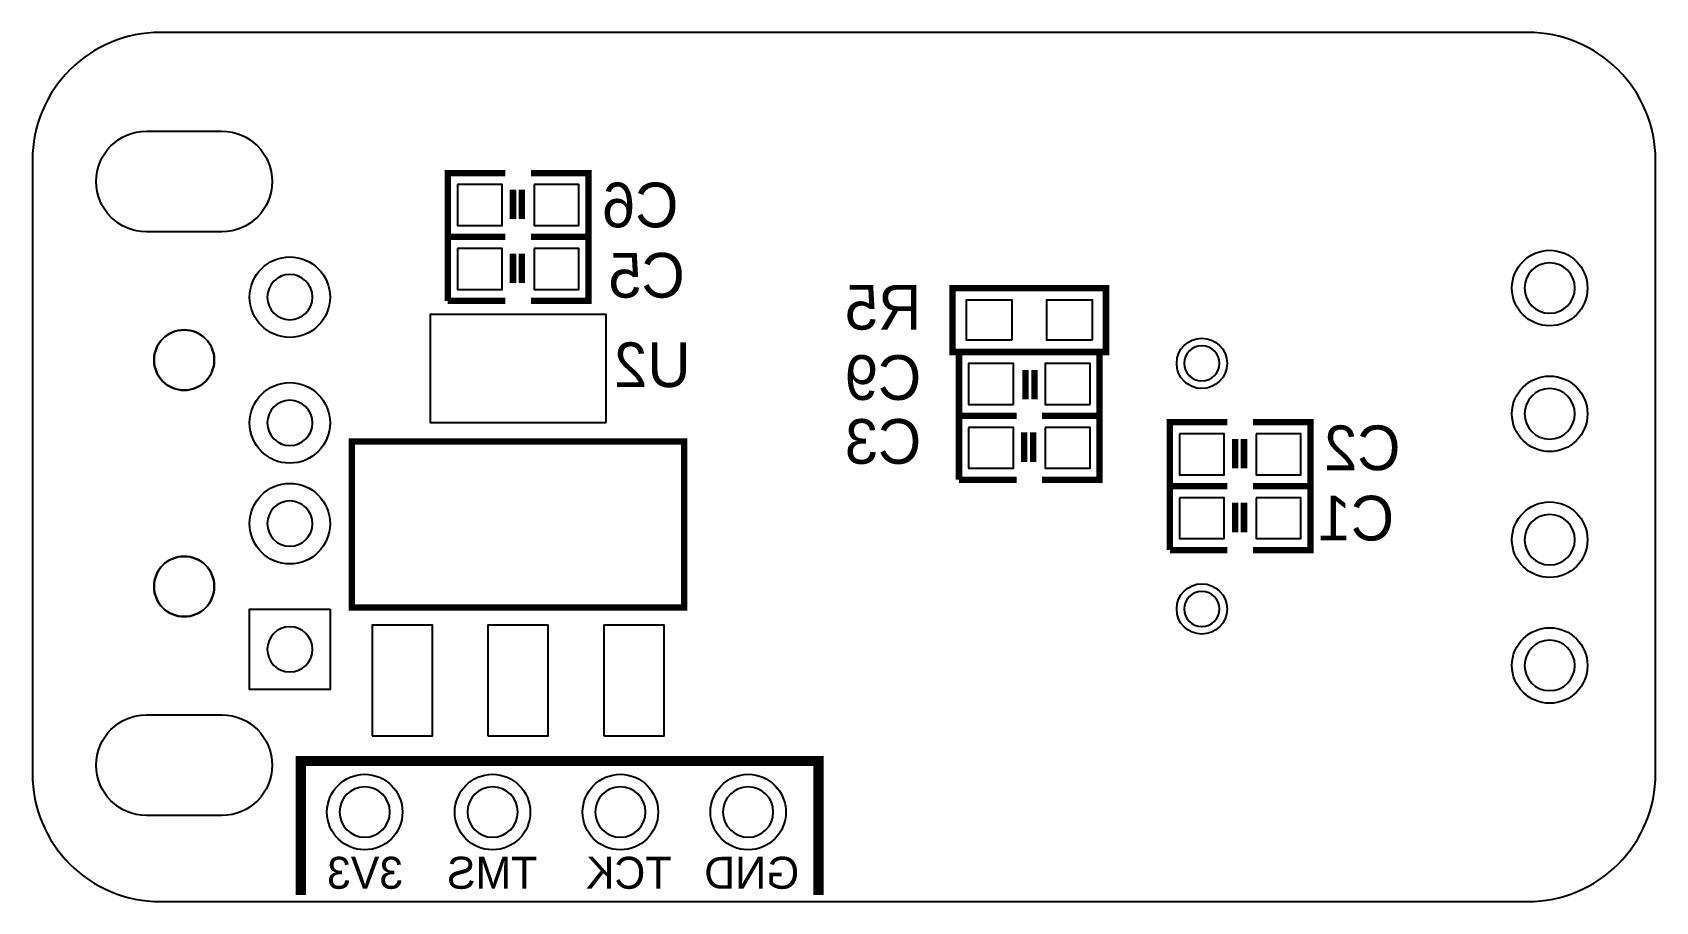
# Model space of a CAD drawing. Extents: x 0 to 32.3, y 0 to 17.3.
import ezdxf
from ezdxf.enums import TextEntityAlignment as Align

# ---------------------------------------------------------------- set-up
doc = ezdxf.new("R2010")
doc.units = 0
for name, color, linetype in [('BG_OUTLINE', 6, 'CONTINUOUS'), ('BO_SILKSCREEN_BOTTOM', 4, 'CONTINUOUS'), ('PG_SILKSCREEN_BOTTOM', 4, 'CONTINUOUS'), ('PIN_BOTTOM', 111, 'CONTINUOUS'), ('RE_DISPLAY_TOP', 142, 'CONTINUOUS'), ('RE_SILKSCREEN_BOTTOM', 4, 'CONTINUOUS')]:
    doc.layers.add(name, color=color, linetype=linetype)

msp = doc.modelspace()

# ---------------------------------------------------------------- linework, layer by layer
at = {"layer": 'BG_OUTLINE'}
msp.add_lwpolyline([(2.54, 0), (29.718, 0, 0.414214), (32.258, 2.54), (32.258, 14.732, 0.414214), (29.718, 17.272), (2.54, 17.272, 0.414214), (0, 14.732), (0, 2.54, 0.414214), (2.54, 0)], format="xyb", dxfattribs=at)
at = {"layer": 'BO_SILKSCREEN_BOTTOM', "const_width": 0.2032}
msp.add_lwpolyline([(15.621, 0.127), (15.621, 2.794), (5.334, 2.794), (5.334, 0.127)], dxfattribs=at)
at = {"layer": 'PG_SILKSCREEN_BOTTOM', "const_width": 0.127}
for points in [[(9.398, 14.478), (8.255, 14.478), (8.255, 13.208)], [(9.906, 13.208), (11.049, 13.208), (11.049, 14.478), (9.906, 14.478)], [(9.5504, 13.5636), (9.5504, 14.1478)], [(9.7282, 13.5636), (9.7282, 14.1478)], [(8.255, 13.208), (9.398, 13.208)], [(9.398, 13.208), (8.255, 13.208), (8.255, 11.938)], [(9.906, 11.938), (11.049, 11.938), (11.049, 13.208), (9.906, 13.208)], [(9.5504, 12.2936), (9.5504, 12.8778)], [(9.7282, 12.2936), (9.7282, 12.8778)], [(8.255, 11.938), (9.398, 11.938)], [(21.336, 12.192), (18.288, 12.192), (18.288, 10.922), (21.336, 10.922), (21.336, 12.192)], [(19.558, 10.922), (18.415, 10.922), (18.415, 9.652), (19.558, 9.652)], [(20.066, 9.652), (21.209, 9.652), (21.209, 10.922)], [(21.209, 10.922), (20.066, 10.922)], [(19.7358, 10.5664), (19.7358, 9.9822)], [(19.9136, 10.5664), (19.9136, 9.9822)], [(19.558, 9.652), (18.415, 9.652), (18.415, 8.382)], [(20.066, 8.382), (21.209, 8.382), (21.209, 9.652), (20.066, 9.652)], [(19.7104, 8.7376), (19.7104, 9.3218)], [(19.8882, 8.7376), (19.8882, 9.3218)], [(23.749, 9.525), (22.606, 9.525), (22.606, 8.255)], [(24.257, 8.255), (25.4, 8.255), (25.4, 9.525), (24.257, 9.525)], [(12.954, 9.144), (6.35, 9.144), (6.35, 5.842), (12.954, 5.842), (12.954, 9.144)], [(23.9014, 8.6106), (23.9014, 9.1948)], [(24.0792, 8.6106), (24.0792, 9.1948)], [(18.415, 8.382), (19.558, 8.382)], [(23.749, 8.255), (22.606, 8.255), (22.606, 6.985)], [(22.606, 8.255), (23.749, 8.255)], [(24.257, 6.985), (25.4, 6.985), (25.4, 8.255), (24.257, 8.255)], [(23.9014, 7.3406), (23.9014, 7.9248)], [(24.0792, 7.3406), (24.0792, 7.9248)], [(22.606, 6.985), (23.749, 6.985)]]:
    msp.add_lwpolyline(points, dxfattribs=at)
at = {"layer": 'PIN_BOTTOM'}
for points in [[(2.26441, 15.30985), (3.76555, 15.30985, -1), (3.76555, 13.31087), (2.26441, 13.31087, -1)], [(2.26441, 3.70967), (3.76555, 3.70967, -1), (3.76555, 1.71069), (2.26441, 1.71069, -1)]]:
    msp.add_lwpolyline(points, format="xyb", close=True, dxfattribs=at)
for points in [[(8.4455, 14.2494), (8.4455, 13.4366), (9.3345, 13.4366), (9.3345, 14.2494)], [(9.9695, 14.2494), (9.9695, 13.4366), (10.8585, 13.4366), (10.8585, 14.2494)], [(8.4455, 12.9794), (8.4455, 12.1666), (9.3345, 12.1666), (9.3345, 12.9794)], [(9.9695, 12.9794), (9.9695, 12.1666), (10.8585, 12.1666), (10.8585, 12.9794)], [(19.4691, 11.1633), (19.4691, 11.9507), (18.5547, 11.9507), (18.5547, 11.1633)], [(21.0693, 11.1633), (21.0693, 11.9507), (20.1549, 11.9507), (20.1549, 11.1633)], [(11.40206, 9.51738), (11.40206, 11.66622), (7.90194, 11.66622), (7.90194, 9.51738)], [(19.4945, 9.8806), (19.4945, 10.6934), (18.6055, 10.6934), (18.6055, 9.8806)], [(21.0185, 9.8806), (21.0185, 10.6934), (20.1295, 10.6934), (20.1295, 9.8806)], [(18.6055, 9.4234), (18.6055, 8.6106), (19.4945, 8.6106), (19.4945, 9.4234)], [(20.1295, 9.4234), (20.1295, 8.6106), (21.0185, 8.6106), (21.0185, 9.4234)], [(22.7965, 9.2964), (22.7965, 8.4836), (23.6855, 8.4836), (23.6855, 9.2964)], [(24.3205, 9.2964), (24.3205, 8.4836), (25.2095, 8.4836), (25.2095, 9.2964)], [(22.7965, 8.0264), (22.7965, 7.2136), (23.6855, 7.2136), (23.6855, 8.0264)], [(24.3205, 8.0264), (24.3205, 7.2136), (25.2095, 7.2136), (25.2095, 8.0264)], [(5.91566, 5.81152), (5.91566, 4.21132), (4.31546, 4.21132), (4.31546, 5.81152)], [(6.75132, 3.29438), (7.9502, 3.29438), (7.9502, 5.49402), (6.75132, 5.49402)], [(9.05256, 3.29438), (10.25144, 3.29438), (10.25144, 5.49402), (9.05256, 5.49402)], [(11.3538, 3.29438), (12.55268, 3.29438), (12.55268, 5.49402), (11.3538, 5.49402)]]:
    msp.add_lwpolyline(points, close=True, dxfattribs=at)
for centre, radius in [((30.15488, 12.192), 0.75057), ((5.11556, 12.01166), 0.8001), ((3.01498, 10.76198), 0.59944), ((23.241, 10.69594), 0.50038), ((30.15488, 9.69264), 0.75057), ((5.11556, 9.5123), 0.8001), ((5.11556, 7.51078), 0.8001), ((30.15488, 7.19074), 0.75057), ((3.01498, 6.2611), 0.59944), ((23.241, 5.81406), 0.50038), ((30.15488, 4.69138), 0.75057), ((6.604, 1.778), 0.75057), ((9.144, 1.778), 0.75057), ((11.684, 1.778), 0.75057), ((14.224, 1.778), 0.75057)]:
    msp.add_circle(centre, radius, dxfattribs=at)
at = {"layer": 'RE_DISPLAY_TOP'}
for points in [[(30.65526, 12.192, 1), (29.6545, 12.192, 1)], [(5.56514, 12.01166, 1), (4.66598, 12.01166, 1)], [(3.61442, 10.76198, 1), (2.41554, 10.76198, 1)], [(23.59152, 10.69594, 1), (22.89048, 10.69594, 1)], [(30.65526, 9.69264, 1), (29.6545, 9.69264, 1)], [(5.56514, 9.5123, 1), (4.66598, 9.5123, 1)], [(5.56514, 7.51078, 1), (4.66598, 7.51078, 1)], [(30.65526, 7.19074, 1), (29.6545, 7.19074, 1)], [(3.61442, 6.2611, 1), (2.41554, 6.2611, 1)], [(23.59152, 5.81406, 1), (22.89048, 5.81406, 1)], [(5.56514, 5.01142, 1), (4.66598, 5.01142, 1)], [(30.65526, 4.69138, 1), (29.6545, 4.69138, 1)], [(7.10438, 1.778, 1), (6.10362, 1.778, 1)], [(9.64438, 1.778, 1), (8.64362, 1.778, 1)], [(12.18438, 1.778, 1), (11.18362, 1.778, 1)], [(14.72438, 1.778, 1), (13.72362, 1.778, 1)]]:
    msp.add_lwpolyline(points, format="xyb", close=True, dxfattribs=at)

# ---------------------------------------------------------------- texts
at = {"layer": 'BO_SILKSCREEN_BOTTOM', "text_generation_flag": 2}
for s, p in [('3V3', (7.366, 0.254)), ('TMS', (10.033, 0.254)), ('TCK', (12.7, 0.254)), ('GND', (15.24, 0.254))]:
    msp.add_text(s, height=0.635, dxfattribs=at).set_placement(p)
at = {"layer": 'RE_SILKSCREEN_BOTTOM', "text_generation_flag": 2}
for s, p in [('C6', (12.8397, 13.3985)), ('C5', (12.9667, 12.0015)), ('R5', (17.6657, 11.3665)), ('C9', (17.6657, 9.9695)), ('C3', (17.6657, 8.6995)), ('C2', (27.1907, 8.5725)), ('C1', (27.0637, 7.1755))]:
    msp.add_text(s, height=0.889, dxfattribs=at).set_placement(p)
msp.add_text('U2', height=0.889, dxfattribs=at).set_placement((12.319, 10.2235), align=Align.CENTER)

doc.saveas('drawing.dxf')
